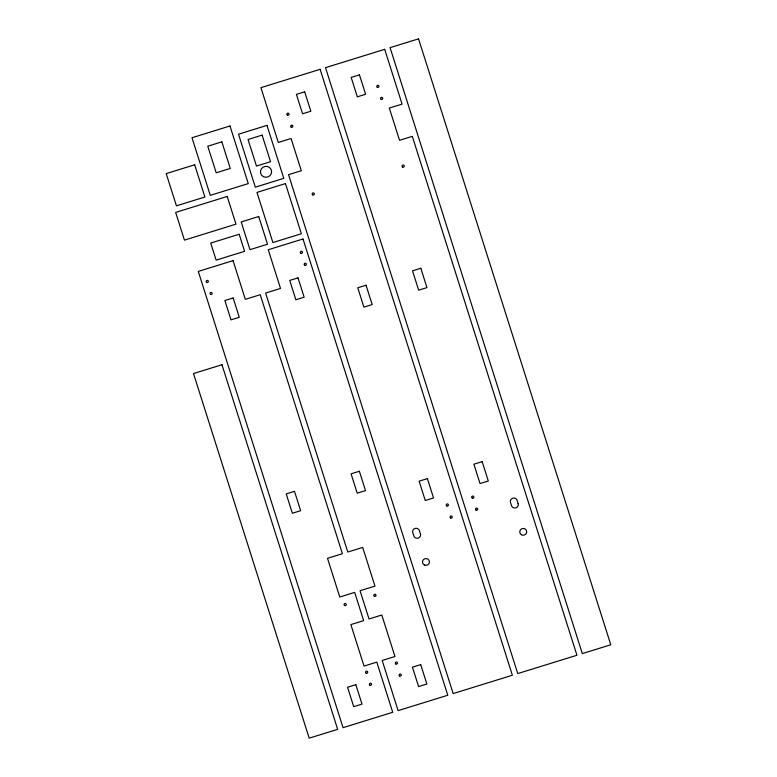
<?xml version="1.0" encoding="UTF-8"?>
<svg xmlns="http://www.w3.org/2000/svg" width="777" height="777" viewBox="0 0 777 777"><rect width="100%" height="100%" fill="white"/><g stroke="black" fill="none" stroke-linecap="round" stroke-linejoin="round"><path stroke-width="1.17" d="M320.124 69.328L260.917 87.655L278.302 142.444L291.074 138.491L301.301 170.717L288.529 174.67L453.156 693.579L512.364 675.252L320.124 69.328M384.702 49.33L325.505 67.657L517.744 673.581L576.942 655.254L412.305 136.354L399.543 140.307L389.316 108.071L402.088 104.118L384.702 49.33M418.55 38.85L390.083 47.659L582.323 653.593L610.79 644.774L418.55 38.85M304.681 91.803L296.396 94.367L302.564 113.792L310.839 111.228L304.681 91.803M359.45 74.845L351.165 77.409L357.333 96.834L365.608 94.27L359.45 74.845M229.992 125.981L192.006 137.743L210.285 195.357L248.271 183.595L229.992 125.981M266.977 125.379L238.51 134.188L255.322 187.17L283.79 178.351L266.977 125.379M221.843 141.851L207.77 146.212L216.21 172.795L230.283 168.444L221.843 141.851M262.121 135.13L248.038 139.491L256.478 166.084L270.551 161.723L262.121 135.13M194.677 164.792L166.21 173.611L176.437 205.837L204.905 197.028L194.677 164.792M227.195 196.464L175.651 212.422L184.44 240.122L235.985 224.165L227.195 196.464M285.45 183.595L256.983 192.405L272.892 242.56L301.359 233.751L285.45 183.595M258.722 216.521L241.191 221.95L249.98 249.66L267.511 244.231L258.722 216.521M239.19 234.265L210.713 243.075L216.132 260.14L244.6 251.321L239.19 234.265M233.061 260.645L198.29 271.416L343.045 727.67L392.715 712.286L376.806 662.13L364.034 666.083L350.874 624.591L363.636 620.638L354.681 592.385L339.772 596.998L327.505 558.323L342.404 553.71L260.237 294.706L245.328 299.32L233.061 260.645M303.02 238.986L268.25 249.757L280.516 288.432L265.617 293.046L347.785 552.039L362.694 547.426L374.961 586.101L360.062 590.714L369.026 618.968L381.789 615.015L394.959 656.516L382.187 660.469L398.106 710.625L447.775 695.24L303.02 238.986M233.149 297.96L224.864 300.524L231.002 319.862L239.277 317.298L233.149 297.96M298.018 277.875L289.743 280.439L295.872 299.776L304.157 297.212L298.018 277.875M366.045 285.227L357.77 287.791L363.898 307.129L372.183 304.565L366.045 285.227M420.813 268.269L412.538 270.833L418.667 290.171L426.952 287.607L420.813 268.269M221.979 364.734L193.512 373.552L309.188 738.15L337.655 729.341L221.979 364.734M294.502 491.346L286.218 493.9L292.356 513.247L300.631 510.683L294.502 491.346M359.372 471.26L351.087 473.824L357.226 493.162L365.511 490.598L359.372 471.26M427.399 478.603L419.124 481.167L425.252 500.505L433.537 497.94L427.399 478.603M482.167 461.645L473.892 464.209L480.021 483.547L488.306 480.992L482.167 461.645M355.837 684.683L347.562 687.247L353.72 706.662L362.004 704.098L355.837 684.683M420.707 664.597L412.432 667.161L418.589 686.577L426.874 684.022L420.707 664.597M518.152 503.603L517.132 500.378A3.467 3.38 -9.6 0 0 512.791 498.183A3.467 3.38 -9.6 0 0 510.508 502.428L511.528 505.652A3.467 3.38 -9.6 0 0 515.86 507.847A3.467 3.38 -9.6 0 0 518.152 503.603M420.435 533.857L419.415 530.633A3.467 3.38 -9.6 0 0 415.073 528.438A3.467 3.38 -9.6 0 0 412.791 532.682L413.811 535.907A3.467 3.38 -9.6 0 0 418.143 538.102A3.467 3.38 -9.6 0 0 420.435 533.857M263.413 176.651A5.594 5.458 -9.6 0 0 271.61 171.542A5.594 5.458 -9.6 0 0 263.044 167.201A5.594 5.458 -9.6 0 0 263.413 176.651M476.078 510.091A1.088 1.068 -9.6 0 0 477.68 509.1A1.088 1.068 -9.6 0 0 476 508.255A1.088 1.068 -9.6 0 0 476.078 510.091M472.261 498.067A1.088 1.068 -9.6 0 0 473.863 497.066A1.088 1.068 -9.6 0 0 472.193 496.221A1.088 1.068 -9.6 0 0 472.261 498.067M402.641 167.055A1.088 1.068 -9.6 0 0 404.244 166.064A1.088 1.068 -9.6 0 0 402.564 165.219A1.088 1.068 -9.6 0 0 402.641 167.055M381.157 99.349A1.088 1.068 -9.6 0 0 382.76 98.349A1.088 1.068 -9.6 0 0 381.089 97.504A1.088 1.068 -9.6 0 0 381.157 99.349M377.34 87.315A1.088 1.068 -9.6 0 0 378.943 86.325A1.088 1.068 -9.6 0 0 377.272 85.48A1.088 1.068 -9.6 0 0 377.34 87.315M521.425 534.731A3.467 3.38 -9.6 0 0 526.699 531.905A3.467 3.38 -9.6 0 0 521.59 528.875A3.467 3.38 -9.6 0 0 521.425 534.731M450.641 517.968A1.088 1.068 -9.6 0 0 452.233 516.977A1.088 1.068 -9.6 0 0 450.563 516.122A1.088 1.068 -9.6 0 0 450.641 517.968M446.824 505.944A1.088 1.068 -9.6 0 0 448.416 504.943A1.088 1.068 -9.6 0 0 446.746 504.098A1.088 1.068 -9.6 0 0 446.824 505.944M312.733 194.891A1.088 1.068 -9.6 0 0 314.335 193.9A1.088 1.068 -9.6 0 0 312.665 193.046A1.088 1.068 -9.6 0 0 312.733 194.891M291.258 127.185A1.088 1.068 -9.6 0 0 292.851 126.185A1.088 1.068 -9.6 0 0 291.181 125.34A1.088 1.068 -9.6 0 0 291.258 127.185M287.441 115.151A1.088 1.068 -9.6 0 0 289.034 114.161A1.088 1.068 -9.6 0 0 287.364 113.306A1.088 1.068 -9.6 0 0 287.441 115.151M424.533 565.054A3.467 3.38 -9.6 0 0 429.399 561.577A3.467 3.38 -9.6 0 0 423.921 559.236A3.467 3.38 -9.6 0 0 424.533 565.054M399.679 676A1.088 1.068 -9.6 0 0 401.282 675.009A1.088 1.068 -9.6 0 0 399.611 674.154A1.088 1.068 -9.6 0 0 399.679 676M395.862 663.976A1.088 1.068 -9.6 0 0 397.465 662.975A1.088 1.068 -9.6 0 0 395.794 662.13A1.088 1.068 -9.6 0 0 395.862 663.976M374.388 596.289A1.088 1.068 -9.6 0 0 375.99 595.289A1.088 1.068 -9.6 0 0 374.32 594.444A1.088 1.068 -9.6 0 0 374.388 596.289M304.759 265.258A1.088 1.068 -9.6 0 0 306.361 264.258A1.088 1.068 -9.6 0 0 304.691 263.413A1.088 1.068 -9.6 0 0 304.759 265.258M300.942 253.224A1.088 1.068 -9.6 0 0 302.544 252.234A1.088 1.068 -9.6 0 0 300.874 251.379A1.088 1.068 -9.6 0 0 300.942 253.224M369.939 685.207A1.088 1.068 -9.6 0 0 371.542 684.216A1.088 1.068 -9.6 0 0 369.871 683.362A1.088 1.068 -9.6 0 0 369.939 685.207M366.122 673.183A1.088 1.068 -9.6 0 0 367.725 672.183A1.088 1.068 -9.6 0 0 366.054 671.338A1.088 1.068 -9.6 0 0 366.122 673.183M344.648 605.497A1.088 1.068 -9.6 0 0 346.251 604.496A1.088 1.068 -9.6 0 0 344.58 603.651A1.088 1.068 -9.6 0 0 344.648 605.497M210.557 294.425A1.088 1.068 -9.6 0 0 212.16 293.424A1.088 1.068 -9.6 0 0 210.489 292.579A1.088 1.068 -9.6 0 0 210.557 294.425M206.74 282.391A1.088 1.068 -9.6 0 0 208.343 281.4A1.088 1.068 -9.6 0 0 206.672 280.546A1.088 1.068 -9.6 0 0 206.74 282.391"/></g></svg>
